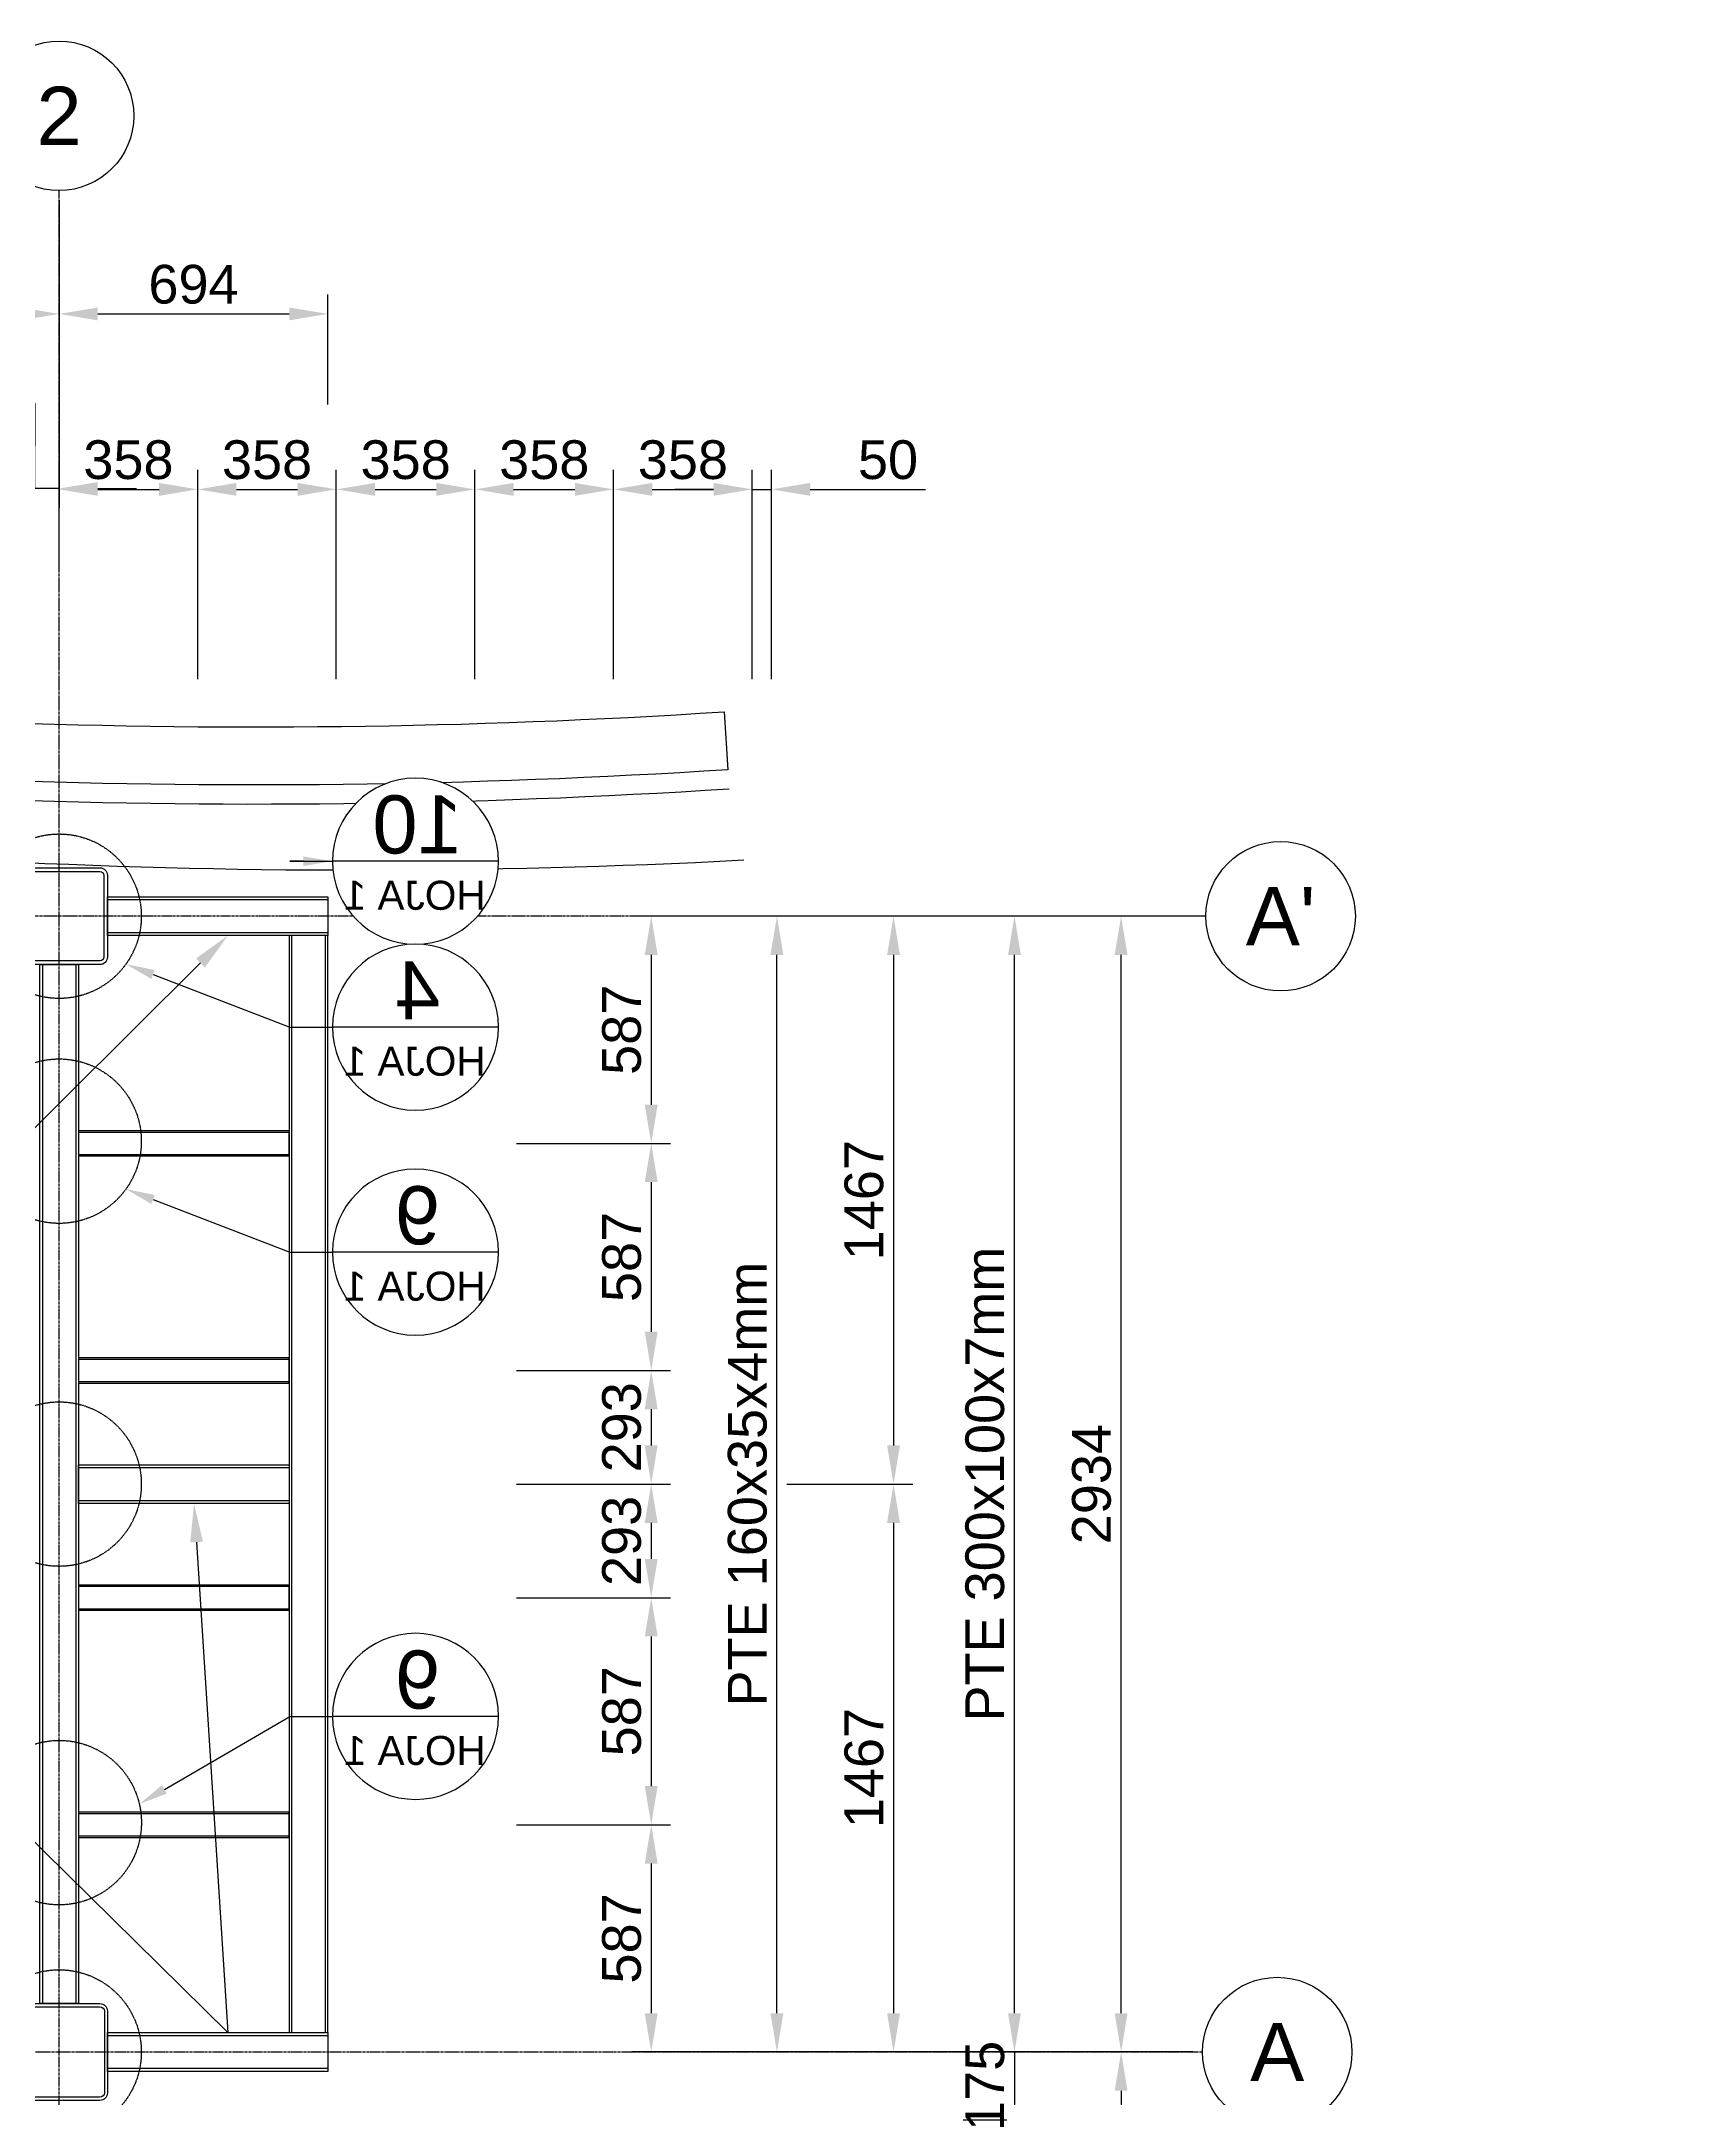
# Model space of a CAD drawing. Header units: millimetres. Extents: x -59786 to 1889966, y -10432 to 69447.
# Drawn here: x 30329 to 34598, y 21639 to 26954 of the extents above; entities that cross this region are included whole.
import ezdxf
from ezdxf import colors
from ezdxf.entities.mleader import LeaderData, LeaderLine
from ezdxf.enums import TextEntityAlignment as Align
from ezdxf.math import Vec2, Vec3

# ---------------------------------------------------------------- set-up
doc = ezdxf.new("R2010")
doc.units = ezdxf.units.MM
doc.header["$LTSCALE"] = 0.2
doc.set_wipeout_variables(frame=1)
doc.linetypes.add('CENTER', pattern=[50.8, 31.75, -6.35, 6.35, -6.35])
doc.linetypes.add('HIDDEN', pattern=[9.525, 6.35, -3.175])
for name, color, linetype in [('EE-5', 7, 'Continuous'), ('EE-TEXTO 1', 4, 'Continuous'), ('EE-TEXTO 2', 2, 'Continuous'), ('SIM-CONCRETO', 8, 'Continuous'), ('SIM-COTAS', 1, 'Continuous'), ('SIM-EJES', 8, 'CENTER'), ('SIM-OCULTOS', 8, 'HIDDEN'), ('SIM-PTE 160x65x4mm', 144, 'Continuous'), ('SIM-PTE 250x250x8mm', 51, 'Continuous'), ('SIM-PTE 300x100x7', 213, 'Continuous')]:
    doc.layers.add(name, color=color, linetype=linetype)
doc.styles.add('ARIAL EE', font='arial.ttf')
doc.styles.get("Standard").update_dxf_attribs({"font": 'arial.ttf'})
doc.dimstyles.new('EE 1_STANDAR', dxfattribs={"dimtxt": 2, "dimasz": 2, "dimexe": 1, "dimexo": 0.5, "dimgap": 0.5, "dimtad": 1, "dimdec": 0, "dimdsep": 46, "dimtxsty": 'ARIAL EE', "dimcen": 1.5, "dimclrd": 256, "dimclre": 256, "dimclrt": 2, "dimadec": 0, "dimazin": 0, "dimtfac": 1, "dimtdec": 0, "dimtix": 1, "dimtmove": 0, "dimatfit": 2, "dimfxl": 1, "dimlwd": -1, "dimlwe": -1, "dimarcsym": 0})

# ---------------------------------------------------------------- blocks, each defined once
blk = doc.blocks.new('*D249')
at = {"layer": 'SIM-COTAS', "transparency": 16777216}
for p, q in [((33304.1, 21759.7), (33068.6, 21759.7)), ((33118.6, 21659.7), (33118.6, 18529.7)), ((33304.1, 18429.7), (33068.6, 18429.7))]:
    blk.add_line(p, q, dxfattribs=at)
for points in [[(33101.9, 21659.7), (33135.2, 21659.7), (33118.6, 21759.7)], [(33101.9, 18529.7), (33135.2, 18529.7), (33118.6, 18429.7)]]:
    blk.add_solid(points, dxfattribs=at)
at = {"layer": 'SIM-COTAS', "color": 2, "transparency": 16777216, "insert": (33042.5, 20094.7), "char_height": 100, "attachment_point": 5, "rotation": 90, "style": 'ARIAL EE'}
blk.add_mtext('3330', dxfattribs=at)
blk = doc.blocks.new('*D251')
at = {"layer": 'SIM-COTAS', "transparency": 16777216}
for p, q in [((32843.1, 21859.7), (32843.1, 21959.7)), ((33304.1, 21759.7), (32793.1, 21759.7)), ((32843.1, 21759.7), (32843.1, 21584.7)), ((32555.7, 21584.7), (32893.1, 21584.7)), ((32843.1, 21484.7), (32843.1, 21384.7))]:
    blk.add_line(p, q, dxfattribs=at)
for points in [[(32826.4, 21859.7), (32859.7, 21859.7), (32843.1, 21759.7)], [(32826.4, 21484.7), (32859.7, 21484.7), (32843.1, 21584.7)]]:
    blk.add_solid(points, dxfattribs=at)
at = {"layer": 'SIM-COTAS', "color": 2, "transparency": 16777216, "insert": (32767, 21672.2), "char_height": 100, "attachment_point": 5, "rotation": 90, "style": 'ARIAL EE'}
blk.add_mtext('175', dxfattribs=at)
blk = doc.blocks.new('*D271')
at = {"layer": 'SIM-COTAS', "transparency": 16777216}
for p, q in [((30375, 26543), (30375, 25748.1)), ((30313, 26017.5), (30050.7, 26017.5)), ((30312.5, 25798.1), (30313, 26017.5)), ((30250, 25218.2), (30250, 25848.1)), ((30150, 25798.1), (30050, 25798.1)), ((30375, 25798.1), (30250, 25798.1)), ((30375, 25798.1), (30250, 25798.1)), ((30475, 25798.1), (30575, 25798.1))]:
    blk.add_line(p, q, dxfattribs=at)
for points in [[(30150, 25814.8), (30150, 25781.4), (30250, 25798.1)], [(30475, 25814.8), (30475, 25781.4), (30375, 25798.1)]]:
    blk.add_solid(points, dxfattribs=at)
at = {"layer": 'SIM-COTAS', "color": 2, "transparency": 16777216, "insert": (30181.8, 26093.5), "char_height": 100, "attachment_point": 5, "style": 'ARIAL EE'}
blk.add_mtext('125', dxfattribs=at)
blk = doc.blocks.new('*D291')
at = {"layer": 'SIM-COTAS', "transparency": 16777216}
for p, q in [((33179.5, 24693.4), (33068.6, 24693.4)), ((33118.6, 21859.7), (33118.6, 24593.4)), ((33304.1, 21759.7), (33068.6, 21759.7))]:
    blk.add_line(p, q, dxfattribs=at)
for points in [[(33101.9, 24593.4), (33135.2, 24593.4), (33118.6, 24693.4)], [(33101.9, 21859.7), (33135.2, 21859.7), (33118.6, 21759.7)]]:
    blk.add_solid(points, dxfattribs=at)
at = {"layer": 'SIM-COTAS', "color": 2, "transparency": 16777216, "insert": (33042.5, 23226.5), "char_height": 100, "attachment_point": 5, "rotation": 90, "style": 'ARIAL EE'}
blk.add_mtext('2934', dxfattribs=at)
blk = doc.blocks.new('ITEM_1')
at = {"layer": 'EE-5'}
blk.add_circle((0, 0), 3.86, dxfattribs=at)
at = {"layer": 'EE-TEXTO 1', "style": 'ARIAL EE', "flags": 4}
blk.add_attdef('EJE', text='', height=3, dxfattribs=at).set_placement((0, 0), align=Align.MIDDLE_CENTER)
blk = doc.blocks.new('*D295')
at = {"layer": 'SIM-COTAS', "transparency": 16777216}
for p, q in [((33312.9, 24693.4), (32480.7, 24693.4)), ((32530.7, 24593.4), (32530.7, 23326.5)), ((32255.4, 23226.5), (32580.7, 23226.5))]:
    blk.add_line(p, q, dxfattribs=at)
for points in [[(32514.1, 24593.4), (32547.4, 24593.4), (32530.7, 24693.4)], [(32514.1, 23326.5), (32547.4, 23326.5), (32530.7, 23226.5)]]:
    blk.add_solid(points, dxfattribs=at)
at = {"layer": 'SIM-COTAS', "color": 2, "transparency": 16777216, "insert": (32454.7, 23960), "char_height": 100, "attachment_point": 5, "rotation": 90, "style": 'ARIAL EE'}
blk.add_mtext('1467', dxfattribs=at)
blk = doc.blocks.new('*D296')
at = {"layer": 'SIM-COTAS', "transparency": 16777216}
for p, q in [((32255.4, 23226.5), (32580.7, 23226.5)), ((32530.7, 23126.5), (32530.7, 21859.7)), ((33304.1, 21759.7), (32480.7, 21759.7))]:
    blk.add_line(p, q, dxfattribs=at)
for points in [[(32514.1, 23126.5), (32547.4, 23126.5), (32530.7, 23226.5)], [(32514.1, 21859.7), (32547.4, 21859.7), (32530.7, 21759.7)]]:
    blk.add_solid(points, dxfattribs=at)
at = {"layer": 'SIM-COTAS', "color": 2, "transparency": 16777216, "insert": (32454.7, 22493.1), "char_height": 100, "attachment_point": 5, "rotation": 90, "style": 'ARIAL EE'}
blk.add_mtext('1467', dxfattribs=at)
blk = doc.blocks.new('*D297')
at = {"layer": 'SIM-COTAS', "transparency": 16777216}
for p, q in [((32891.2, 24693.4), (31854.7, 24693.4)), ((31904.7, 24593.4), (31904.7, 24206.6)), ((31556.8, 24106.6), (31954.7, 24106.6))]:
    blk.add_line(p, q, dxfattribs=at)
for points in [[(31888, 24593.4), (31921.3, 24593.4), (31904.7, 24693.4)], [(31888, 24206.6), (31921.3, 24206.6), (31904.7, 24106.6)]]:
    blk.add_solid(points, dxfattribs=at)
at = {"layer": 'SIM-COTAS', "color": 2, "transparency": 16777216, "insert": (31828.6, 24400), "char_height": 100, "attachment_point": 5, "rotation": 90, "style": 'ARIAL EE'}
blk.add_mtext('587', dxfattribs=at)
blk = doc.blocks.new('*D298')
at = {"layer": 'SIM-COTAS', "transparency": 16777216}
for p, q in [((31556.8, 24106.6), (31954.7, 24106.6)), ((31904.7, 24006.6), (31904.7, 23619.9)), ((31556.8, 23519.9), (31954.7, 23519.9))]:
    blk.add_line(p, q, dxfattribs=at)
for points in [[(31888, 24006.6), (31921.3, 24006.6), (31904.7, 24106.6)], [(31888, 23619.9), (31921.3, 23619.9), (31904.7, 23519.9)]]:
    blk.add_solid(points, dxfattribs=at)
at = {"layer": 'SIM-COTAS', "color": 2, "transparency": 16777216, "insert": (31828.6, 23813.3), "char_height": 100, "attachment_point": 5, "rotation": 90, "style": 'ARIAL EE'}
blk.add_mtext('587', dxfattribs=at)
blk = doc.blocks.new('*D299')
at = {"layer": 'SIM-COTAS', "transparency": 16777216}
for p, q in [((31556.8, 23519.9), (31954.7, 23519.9)), ((31904.7, 23419.9), (31904.7, 23326.5)), ((31556.8, 23226.5), (31954.7, 23226.5))]:
    blk.add_line(p, q, dxfattribs=at)
for points in [[(31888, 23419.9), (31921.3, 23419.9), (31904.7, 23519.9)], [(31888, 23326.5), (31921.3, 23326.5), (31904.7, 23226.5)]]:
    blk.add_solid(points, dxfattribs=at)
at = {"layer": 'SIM-COTAS', "color": 2, "transparency": 16777216, "insert": (31828.6, 23373.2), "char_height": 100, "attachment_point": 5, "rotation": 90, "style": 'ARIAL EE'}
blk.add_mtext('293', dxfattribs=at)
blk = doc.blocks.new('*D300')
at = {"layer": 'SIM-COTAS', "transparency": 16777216}
for p, q in [((31556.8, 23226.5), (31954.7, 23226.5)), ((31904.7, 23126.5), (31904.7, 23033.2)), ((31556.8, 22933.2), (31954.7, 22933.2))]:
    blk.add_line(p, q, dxfattribs=at)
for points in [[(31888, 23126.5), (31921.3, 23126.5), (31904.7, 23226.5)], [(31888, 23033.2), (31921.3, 23033.2), (31904.7, 22933.2)]]:
    blk.add_solid(points, dxfattribs=at)
at = {"layer": 'SIM-COTAS', "color": 2, "transparency": 16777216, "insert": (31828.6, 23079.8), "char_height": 100, "attachment_point": 5, "rotation": 90, "style": 'ARIAL EE'}
blk.add_mtext('293', dxfattribs=at)
blk = doc.blocks.new('*D301')
at = {"layer": 'SIM-COTAS', "transparency": 16777216}
for p, q in [((31556.8, 22933.2), (31954.7, 22933.2)), ((31904.7, 22833.2), (31904.7, 22446.4)), ((31557, 22346.4), (31954.7, 22346.4))]:
    blk.add_line(p, q, dxfattribs=at)
for points in [[(31888, 22833.2), (31921.3, 22833.2), (31904.7, 22933.2)], [(31888, 22446.4), (31921.3, 22446.4), (31904.7, 22346.4)]]:
    blk.add_solid(points, dxfattribs=at)
at = {"layer": 'SIM-COTAS', "color": 2, "transparency": 16777216, "insert": (31828.6, 22639.8), "char_height": 100, "attachment_point": 5, "rotation": 90, "style": 'ARIAL EE'}
blk.add_mtext('587', dxfattribs=at)
blk = doc.blocks.new('*D302')
at = {"layer": 'SIM-COTAS', "transparency": 16777216}
for p, q in [((31557, 22346.4), (31954.7, 22346.4)), ((31904.7, 22246.4), (31904.7, 21859.7)), ((32882.5, 21759.7), (31854.7, 21759.7))]:
    blk.add_line(p, q, dxfattribs=at)
for points in [[(31888, 22246.4), (31921.3, 22246.4), (31904.7, 22346.4)], [(31888, 21859.7), (31921.3, 21859.7), (31904.7, 21759.7)]]:
    blk.add_solid(points, dxfattribs=at)
at = {"layer": 'SIM-COTAS', "color": 2, "transparency": 16777216, "insert": (31828.6, 22053), "char_height": 100, "attachment_point": 5, "rotation": 90, "style": 'ARIAL EE'}
blk.add_mtext('587', dxfattribs=at)
blk = doc.blocks.new('*D303')
at = {"layer": 'SIM-COTAS', "transparency": 16777216}
for p, q in [((33304.1, 24693.4), (32179.4, 24693.4)), ((32229.4, 21859.7), (32229.4, 24593.4)), ((33304.1, 21759.7), (32179.4, 21759.7))]:
    blk.add_line(p, q, dxfattribs=at)
for points in [[(32212.8, 24593.4), (32246.1, 24593.4), (32229.4, 24693.4)], [(32212.8, 21859.7), (32246.1, 21859.7), (32229.4, 21759.7)]]:
    blk.add_solid(points, dxfattribs=at)
at = {"layer": 'SIM-COTAS', "color": 2, "transparency": 16777216, "insert": (32153.4, 23226.5), "char_height": 100, "attachment_point": 5, "rotation": 90, "style": 'ARIAL EE'}
blk.add_mtext('PTE 160x35x4mm', dxfattribs=at)
blk = doc.blocks.new('*D304')
at = {"layer": 'SIM-COTAS', "transparency": 16777216}
for p, q in [((33312.9, 24693.4), (32793.1, 24693.4)), ((32843.1, 21859.7), (32843.1, 24593.4)), ((33304.1, 21759.7), (32793.1, 21759.7))]:
    blk.add_line(p, q, dxfattribs=at)
for points in [[(32826.4, 24593.4), (32859.7, 24593.4), (32843.1, 24693.4)], [(32826.4, 21859.7), (32859.7, 21859.7), (32843.1, 21759.7)]]:
    blk.add_solid(points, dxfattribs=at)
at = {"layer": 'SIM-COTAS', "color": 2, "transparency": 16777216, "insert": (32767, 23226.5), "char_height": 100, "attachment_point": 5, "rotation": 90, "style": 'ARIAL EE'}
blk.add_mtext('PTE 300x100x7mm', dxfattribs=at)
blk = doc.blocks.new('*D321')
at = {"layer": 'SIM-COTAS', "transparency": 16777216}
for p, q in [((25925, 26543), (25925, 26199.1)), ((30375, 26543), (30375, 26199.1)), ((30275, 26249.1), (26025, 26249.1))]:
    blk.add_line(p, q, dxfattribs=at)
for points in [[(26025, 26265.8), (26025, 26232.5), (25925, 26249.1)], [(30275, 26265.8), (30275, 26232.5), (30375, 26249.1)]]:
    blk.add_solid(points, dxfattribs=at)
at = {"layer": 'SIM-COTAS', "color": 2, "transparency": 16777216, "insert": (28150, 26325.2), "char_height": 100, "attachment_point": 5, "style": 'ARIAL EE'}
blk.add_mtext('4450', dxfattribs=at)
blk = doc.blocks.new('*D324')
at = {"layer": 'SIM-COTAS', "transparency": 16777216}
for p, q in [((30375, 26543), (30375, 26199.1)), ((31069.4, 26015.2), (31069.4, 26299.1)), ((30475, 26249.1), (30969.4, 26249.1))]:
    blk.add_line(p, q, dxfattribs=at)
for points in [[(30475, 26265.8), (30475, 26232.5), (30375, 26249.1)], [(30969.4, 26265.8), (30969.4, 26232.5), (31069.4, 26249.1)]]:
    blk.add_solid(points, dxfattribs=at)
at = {"layer": 'SIM-COTAS', "color": 2, "transparency": 16777216, "insert": (30722.2, 26325.2), "char_height": 100, "attachment_point": 5, "style": 'ARIAL EE'}
blk.add_mtext('694', dxfattribs=at)
blk = doc.blocks.new('*D325')
at = {"layer": 'SIM-COTAS', "transparency": 16777216}
for p, q in [((30375, 25589.3), (30375, 25846)), ((30733.1, 25306), (30733.1, 25846)), ((30475, 25796), (30633.1, 25796))]:
    blk.add_line(p, q, dxfattribs=at)
for points in [[(30475, 25812.6), (30475, 25779.3), (30375, 25796)], [(30633.1, 25812.6), (30633.1, 25779.3), (30733.1, 25796)]]:
    blk.add_solid(points, dxfattribs=at)
at = {"layer": 'SIM-COTAS', "color": 2, "transparency": 16777216, "insert": (30554.1, 25872), "char_height": 100, "attachment_point": 5, "style": 'ARIAL EE'}
blk.add_mtext('358', dxfattribs=at)
blk = doc.blocks.new('*D326')
at = {"layer": 'SIM-COTAS', "transparency": 16777216}
for p, q in [((30733.1, 25306), (30733.1, 25846)), ((31091.2, 25306), (31091.2, 25846)), ((30833.1, 25796), (30991.2, 25796))]:
    blk.add_line(p, q, dxfattribs=at)
for points in [[(30833.1, 25812.6), (30833.1, 25779.3), (30733.1, 25796)], [(30991.2, 25812.6), (30991.2, 25779.3), (31091.2, 25796)]]:
    blk.add_solid(points, dxfattribs=at)
at = {"layer": 'SIM-COTAS', "color": 2, "transparency": 16777216, "insert": (30912.2, 25872), "char_height": 100, "attachment_point": 5, "style": 'ARIAL EE'}
blk.add_mtext('358', dxfattribs=at)
blk = doc.blocks.new('*D327')
at = {"layer": 'SIM-COTAS', "transparency": 16777216}
for p, q in [((31091.2, 25306), (31091.2, 25846)), ((31449.3, 25306), (31449.3, 25846)), ((31191.2, 25796), (31349.3, 25796))]:
    blk.add_line(p, q, dxfattribs=at)
for points in [[(31191.2, 25812.6), (31191.2, 25779.3), (31091.2, 25796)], [(31349.3, 25812.6), (31349.3, 25779.3), (31449.3, 25796)]]:
    blk.add_solid(points, dxfattribs=at)
at = {"layer": 'SIM-COTAS', "color": 2, "transparency": 16777216, "insert": (31270.3, 25872), "char_height": 100, "attachment_point": 5, "style": 'ARIAL EE'}
blk.add_mtext('358', dxfattribs=at)
blk = doc.blocks.new('*D328')
at = {"layer": 'SIM-COTAS', "transparency": 16777216}
for p, q in [((31449.3, 25306), (31449.3, 25846)), ((31807.5, 25306), (31807.5, 25846)), ((31549.3, 25796), (31707.5, 25796))]:
    blk.add_line(p, q, dxfattribs=at)
for points in [[(31549.3, 25812.6), (31549.3, 25779.3), (31449.3, 25796)], [(31707.5, 25812.6), (31707.5, 25779.3), (31807.5, 25796)]]:
    blk.add_solid(points, dxfattribs=at)
at = {"layer": 'SIM-COTAS', "color": 2, "transparency": 16777216, "insert": (31628.4, 25872), "char_height": 100, "attachment_point": 5, "style": 'ARIAL EE'}
blk.add_mtext('358', dxfattribs=at)
blk = doc.blocks.new('*D329')
at = {"layer": 'SIM-COTAS', "transparency": 16777216}
for p, q in [((31807.5, 25306), (31807.5, 25846)), ((32165.6, 25306), (32165.6, 25846)), ((31907.5, 25796), (32065.6, 25796))]:
    blk.add_line(p, q, dxfattribs=at)
for points in [[(31907.5, 25812.6), (31907.5, 25779.3), (31807.5, 25796)], [(32065.6, 25812.6), (32065.6, 25779.3), (32165.6, 25796)]]:
    blk.add_solid(points, dxfattribs=at)
at = {"layer": 'SIM-COTAS', "color": 2, "transparency": 16777216, "insert": (31986.5, 25872), "char_height": 100, "attachment_point": 5, "style": 'ARIAL EE'}
blk.add_mtext('358', dxfattribs=at)
blk = doc.blocks.new('*D330')
at = {"layer": 'SIM-COTAS', "transparency": 16777216}
for p, q in [((32165.6, 25306), (32165.6, 25846)), ((32215.6, 25306), (32215.6, 25846)), ((32065.6, 25796), (31965.6, 25796)), ((32165.6, 25796), (32215.6, 25796)), ((32315.6, 25796), (32612.9, 25796))]:
    blk.add_line(p, q, dxfattribs=at)
for points in [[(32065.6, 25812.6), (32065.6, 25779.3), (32165.6, 25796)], [(32315.6, 25812.6), (32315.6, 25779.3), (32215.6, 25796)]]:
    blk.add_solid(points, dxfattribs=at)
at = {"layer": 'SIM-COTAS', "color": 2, "transparency": 16777216, "insert": (32516.4, 25872), "char_height": 100, "attachment_point": 5, "style": 'ARIAL EE'}
blk.add_mtext('50', dxfattribs=at)
blk = doc.blocks.new('ITEM DETALLE')
at = {"color": 7, "transparency": 16777216}
blk.add_wipeout([(0, 4.29), (-0.84, 4.2), (-1.64, 3.96), (-2.38, 3.56), (-3.03, 3.03), (-3.56, 2.38), (-3.96, 1.64), (-4.2, 0.84), (-4.29, 0), (-4.2, -0.84), (-3.96, -1.64), (-3.56, -2.38), (-3.03, -3.03), (-2.38, -3.56), (-1.64, -3.96), (-0.84, -4.2), (0, -4.29), (0.84, -4.2), (1.64, -3.96), (2.38, -3.56), (3.03, -3.03), (3.56, -2.38), (3.96, -1.64), (4.2, -0.84), (4.29, 0), (4.2, 0.84), (3.96, 1.64), (3.56, 2.38), (3.03, 3.03), (2.38, 3.56), (1.64, 3.96), (0.84, 4.2)], dxfattribs=at)
at = {"layer": 'EE-5', "color": 7, "transparency": 16777216}
blk.add_line((-4.29, 0), (4.29, 0), dxfattribs=at)
blk.add_circle((0, 0), 4.29, dxfattribs=at)
at = {"layer": 'EE-TEXTO 1', "color": 4, "transparency": 16777216, "style": 'ARIAL EE'}
blk.add_attdef('X', text='', height=3, dxfattribs=at).set_placement((-0.11, 1.9), align=Align.MIDDLE_CENTER)
at = {"layer": 'EE-TEXTO 2', "color": 2, "transparency": 16777216, "style": 'ARIAL EE'}
blk.add_attdef('###', text='', height=1.5, dxfattribs=at).set_placement((0.04, -1.76), align=Align.MIDDLE_CENTER)

msp = doc.modelspace()

# ---------------------------------------------------------------- linework, layer by layer
at = {"layer": 'SIM-CONCRETO', "extrusion": (0.000604454, -1.95211e-09, 1), "elevation": 7.22}
msp.add_lwpolyline([(32102.857, 25071.747, -0.05280947), (28135.593, 25233.987, 0.05008137), (25156.978, 24952.544), (25127.662, 25099.652, -0.05026312), (28147.078, 25383.918, 0.05295036), (32093.166, 25221.433)], format="xyb", close=True, dxfattribs=at)
msp.add_lwpolyline([(32106.087, 25021.851, -0.05276272), (28131.786, 25184.008, 0.04782208), (25295.297, 24928.216, 0.04696942)], format="xyb", dxfattribs=at)
at = {"layer": 'SIM-CONCRETO', "extrusion": (0.006366, -3.29236e-05, 0.99998), "elevation": 177.519}
msp.add_lwpolyline([(32143.465, 24837.806, -0.05237395), (28169.134, 25046.353, 0.06032356), (25348.421, 24785.635, 0.046335)], format="xyb", dxfattribs=at)
at = {"layer": 'SIM-EJES'}
for p, q in [((30374.995, 17260.694), (30374.995, 26567.979)), ((33337.884, 24693.398), (22894.413, 24693.398)), ((33329.111, 21759.656), (22894.413, 21759.656))]:
    msp.add_line(p, q, dxfattribs=at)
at = {"layer": 'SIM-OCULTOS'}
for p, q in [((30499.995, 24736.398, 3.454), (31069.435, 24736.398, 2.335)), ((31069.435, 24650.398, 2.335), (30499.995, 24650.398, 3.495)), ((30976.435, 21809.656, -2.233), (30976.435, 24643.398, -2.233)), ((31062.435, 24643.398, -2.233), (31062.435, 21809.656, -2.233)), ((30331.995, 24568.398), (30331.995, 21884.656)), ((30417.995, 24568.401, 4.402), (30417.995, 21884.66, 4.402)), ((30969.435, 24135.149, -2.863), (30424.995, 24135.149)), ((30424.995, 24078.149), (30969.435, 24078.149, -2.863)), ((30969.435, 23548.401, -2.863), (30424.995, 23548.401)), ((30424.995, 23491.401), (30969.435, 23491.401, -2.863)), ((30424.995, 23269.527, 3.454), (30969.435, 23269.527, 2.335)), ((30969.435, 23183.527, 2.335), (30424.995, 23183.527, 3.495)), ((30969.435, 22961.653, -2.863), (30424.995, 22961.653)), ((30424.995, 22904.653), (30969.435, 22904.653, -2.863)), ((30969.662, 22374.904, -2.863), (30425.222, 22374.904)), ((30425.222, 22317.904), (30969.662, 22317.904, -2.863)), ((30499.995, 21802.656, 3.454), (31069.435, 21802.656, 2.335)), ((31069.435, 21716.656, 2.335), (30499.995, 21716.656, 3.495))]:
    msp.add_line(p, q, dxfattribs=at)
for centre in [(30374.995, 24693.398), (30374.995, 24112.343), (30374.995, 23226.527), (30375.222, 22352.098), (30374.995, 21759.656)]:
    msp.add_circle(centre, 212.416, dxfattribs=at)
at = {"layer": 'SIM-PTE 160x65x4mm'}
for points in [[(30424.995, 24074.149), (30969.435, 24074.149), (30969.435, 24139.149), (30424.995, 24139.149)], [(30424.995, 23487.401), (30969.435, 23487.401), (30969.435, 23552.401), (30424.995, 23552.401)], [(30424.995, 22900.653), (30969.435, 22900.653), (30969.435, 22965.653), (30424.995, 22965.653)], [(30425.222, 22313.904), (30969.662, 22313.904), (30969.662, 22378.904), (30425.222, 22378.904)]]:
    msp.add_lwpolyline(points, close=True, dxfattribs=at)
at = {"layer": 'SIM-PTE 250x250x8mm'}
for points in [[(30480.245, 24568.398), (30269.745, 24568.398, -0.41421356), (30249.995, 24588.148), (30249.995, 24798.648, -0.41421356), (30269.745, 24818.398), (30480.245, 24818.398, -0.41421356), (30499.995, 24798.648), (30499.995, 24588.148, -0.41421356)], [(30480.245, 24577.898), (30269.745, 24577.898, -0.41421356), (30259.495, 24588.148), (30259.495, 24798.648, -0.41421356), (30269.745, 24808.898), (30480.245, 24808.898, -0.41421356), (30490.495, 24798.648), (30490.495, 24588.148, -0.41421356)], [(30480.245, 21634.656), (30269.745, 21634.656, -0.41421356), (30249.995, 21654.406), (30249.995, 21864.906, -0.41421356), (30269.745, 21884.656), (30480.245, 21884.656, -0.41421356), (30499.995, 21864.906), (30499.995, 21654.406, -0.41421356)], [(30480.245, 21642.656), (30269.745, 21642.656, -0.41421356), (30257.995, 21654.406), (30257.995, 21864.906, -0.41421356), (30269.745, 21876.656), (30480.245, 21876.656, -0.41421356), (30491.995, 21864.906), (30491.995, 21654.406, -0.41421356)]]:
    msp.add_lwpolyline(points, format="xyb", close=True, dxfattribs=at)
at = {"layer": 'SIM-PTE 300x100x7'}
for points in [[(30499.995, 24743.398), (31069.435, 24743.398), (31069.435, 24643.398), (30499.995, 24643.398)], [(30424.995, 24568.398), (30424.995, 21884.656), (30324.995, 21884.656), (30324.995, 24568.398)], [(30424.995, 23276.527), (30969.435, 23276.527), (30969.435, 23176.527), (30424.995, 23176.527)], [(30499.995, 21809.656), (31069.435, 21809.656), (31069.435, 21709.656), (30499.995, 21709.656)]]:
    msp.add_lwpolyline(points, close=True, dxfattribs=at)
at = {"layer": 'SIM-PTE 300x100x7', "elevation": -0.63}
msp.add_lwpolyline([(30969.435, 24643.398), (30969.435, 21809.656), (31069.435, 21809.656), (31069.435, 24643.398)], close=True, dxfattribs=at)

# ---------------------------------------------------------------- block references
at = {"layer": 'SIM-COTAS'}
ref = msp.add_blockref('ITEM_1', (30374.995, 26760.836), dxfattribs=dict(at, xscale=50.00000000000001, yscale=50.00000000000001, zscale=50.00000000000001, rotation=179.9999999999999))
ref.add_attrib('EJE', '2', dxfattribs={"layer": 'EE-TEXTO 1', "height": 150, "style": 'ARIAL EE', "flags": 4}).set_placement((30374.928, 26760.88), align=Align.MIDDLE_CENTER)
ref = msp.add_blockref('ITEM_1', (33530.741, 24693.398), dxfattribs=dict(at, xscale=50.00000000000001, yscale=50.00000000000001, zscale=50.00000000000001, rotation=179.9999999999999))
ref.add_attrib('EJE', "A'", dxfattribs={"layer": 'EE-TEXTO 1', "height": 150, "style": 'ARIAL EE', "flags": 4}).set_placement((33530.674, 24693.441), align=Align.MIDDLE_CENTER)
ref = msp.add_blockref('ITEM_1', (33521.968, 21759.656), dxfattribs=dict(at, xscale=50.00000000000001, yscale=50.00000000000001, zscale=50.00000000000001, rotation=179.9999999999999))
ref.add_attrib('EJE', 'A', dxfattribs={"layer": 'EE-TEXTO 1', "height": 150, "style": 'ARIAL EE', "flags": 4}).set_placement((33521.901, 21759.7), align=Align.MIDDLE_CENTER)

# ---------------------------------------------------------------- dimensions: what is measured, and where the dimension line sits
for base, p1, p2, picture, middle in [((25924.995, 26249.137), (30374.995, 26567.979), (25924.995, 26567.979), '*D321', (28149.995, 26325.195)), ((31069.435, 26249.137), (30374.995, 26567.979), (31069.435, 25990.192, -2.863), '*D324', (30722.215, 26325.195)), ((30733.112, 25795.956), (30374.995, 25564.325), (30733.112, 25280.964), '*D325', (30554.053, 25872.047)), ((31091.229, 25795.956), (30733.112, 25280.964), (31091.229, 25280.964), '*D326', (30912.17, 25872.047)), ((31449.346, 25795.956), (31091.229, 25280.964), (31449.346, 25280.964), '*D327', (31270.287, 25872.047)), ((31807.463, 25795.956), (31449.346, 25280.964), (31807.463, 25280.964), '*D328', (31628.404, 25872.047)), ((32165.58, 25795.956), (31807.463, 25280.964), (32165.58, 25280.964, -3.862), '*D329', (31986.522, 25872.047))]:
    dim = msp.add_linear_dim(base=base, p1=p1, p2=p2, dimstyle='EE 1_STANDAR', dxfattribs=at)
    dim.commit()
    dim.dimension.update_dxf_attribs({"geometry": picture, "text_midpoint": middle})
dim = msp.add_linear_dim(base=(30249.995, 25798.105), p1=(30374.995, 26567.979), p2=(30249.995, 25193.16, -11.064), dimstyle='EE 1_STANDAR', override={"dimtmove": 1}, dxfattribs=at)
dim.commit()
dim.dimension.update_dxf_attribs({"geometry": '*D271', "text_midpoint": (30287.963, 26017.481), "dimtype": 160})
dim = msp.add_linear_dim(base=(32215.58, 25795.956), p1=(32165.58, 25280.964, -3.862), p2=(32215.58, 25280.964, -3.862), dimstyle='EE 1_STANDAR', dxfattribs=at)
dim.commit()
dim.dimension.update_dxf_attribs({"geometry": '*D330', "text_midpoint": (32516.448, 25795.956), "dimtype": 160})
for base, p1, p2, picture, middle in [((31904.657, 24106.649), (32916.239, 24693.398), (31531.769, 24106.649), '*D297', (31828.599, 24400.024)), ((32530.724, 23226.527), (33337.884, 24693.398), (32230.447, 23226.527, -0.63), '*D295', (32454.666, 23959.962)), ((33118.58, 24693.398), (33329.111, 21759.656), (33204.518, 24693.398), '*D291', (33042.489, 23226.527)), ((31904.657, 23519.901), (31531.769, 24106.649), (31531.769, 23519.901), '*D298', (31828.599, 23813.275)), ((31904.657, 23226.527), (31531.769, 23519.901), (31531.769, 23226.527), '*D299', (31828.565, 23373.214)), ((31904.657, 22933.153), (31531.769, 23226.527), (31531.769, 22933.153), '*D300', (31828.565, 23079.84)), ((32530.724, 21759.656), (32230.447, 23226.527, -0.63), (33329.111, 21759.656), '*D296', (32454.666, 22493.092)), ((31904.657, 22346.404), (31531.769, 22933.153), (31531.997, 22346.404), '*D301', (31828.599, 22639.779)), ((31904.657, 21759.656), (31531.997, 22346.404), (32907.466, 21759.656), '*D302', (31828.599, 22053.03)), ((33118.58, 18429.656), (33329.111, 21759.656), (33329.111, 18429.656), '*D249', (33042.489, 20094.656))]:
    dim = msp.add_linear_dim(base=base, p1=p1, p2=p2, angle=90, dimstyle='EE 1_STANDAR', dxfattribs=at)
    dim.commit()
    dim.dimension.update_dxf_attribs({"geometry": picture, "text_midpoint": middle})
for base, p2, text, picture, middle in [((32229.447, 24693.398), (33329.111, 24693.398), 'PTE 160x35x4mm', '*D303', (32153.355, 23226.527)), ((32843.057, 24693.398), (33337.884, 24693.398), 'PTE 300x100x7mm', '*D304', (32766.966, 23226.527))]:
    dim = msp.add_linear_dim(base=base, p1=(33329.111, 21759.656), p2=p2, angle=90, text=text, dimstyle='EE 1_STANDAR', dxfattribs=at)
    dim.commit()
    dim.dimension.update_dxf_attribs({"geometry": picture, "text_midpoint": middle})
dim = msp.add_linear_dim(base=(32843.057, 21584.656), p1=(33329.111, 21759.656), p2=(32530.724, 21584.656), angle=90, dimstyle='EE 1_STANDAR', dxfattribs=at)
dim.commit()
dim.dimension.update_dxf_attribs({"geometry": '*D251', "text_midpoint": (32843.057, 21672.156), "dimtype": 160})

# ---------------------------------------------------------------- leaders
ml = msp.add_multileader_block('Standard', dxfattribs=at)
ml.set_content('ITEM DETALLE', color=256, scale=-50)
ml.set_attribute('X', '10', width=0)
ml.set_attribute('###', 'HOJA 1', width=0)
ml.set_leader_properties(color=256)
ml.build(insert=Vec2(0, 0))
ml.multileader.update_dxf_attribs({"arrow_head_size": 75, "scale": 50})
ctx = ml.context
ctx.base_point, ctx.scale, ctx.char_height, ctx.arrow_head_size, ctx.landing_gap_size, ctx.plane_origin = Vec3(31081.208, 24835.492, 7.968), 50, 200, 75, 100, Vec3(30758.683, 23385.833, 7.968)
ctx.text_align_type = 2
notes = []
notes.append((ctx, [(1, (1, 1, 0), (30970.856, 24835.492, 7.968), (1, 0), 110.352, [(0, [(31081.208, 24835.492, 7.968)], 0, [])])]))
ctx.block.insert, ctx.block.scale = Vec3(31295.493, 24835.492, 7.968), Vec3(-50, 50, 50)
at = {"layer": 'SIM-COTAS', "linetype": 'Continuous'}
ml = msp.add_multileader_mtext('Standard', dxfattribs=at)
ml.set_content('{\\C2;PTE 300x100x7mm}', color=256)
ml.set_leader_properties()
ml.build(insert=Vec2(0, 0))
ml.multileader.update_dxf_attribs({"dogleg_length": 0.0025, "arrow_head_size": 100, "scale": 50})
ctx = ml.context
ctx.base_point, ctx.scale, ctx.char_height, ctx.arrow_head_size, ctx.landing_gap_size, ctx.plane_origin = Vec3(28501.552, 23832.043), 50, 100, 100, 50, Vec3(26449.355, 42134.66)
ctx.text_align_type = 2
notes.append((ctx, [(1, (1, 1, 0), (29994.756, 23832.043), (-1, 0), 186.178, [(0, [(30811.238, 24643.398)], 0, [])])]))
ctx.mtext.insert, ctx.mtext.width, ctx.mtext.defined_height, ctx.mtext.alignment, ctx.mtext.flow_direction = Vec3(29758.578, 23882.93), 1248.05645, 411.095, 3, 5
at = {"layer": 'SIM-COTAS'}
ml = msp.add_multileader_block('Standard', dxfattribs=at)
ml.set_content('ITEM DETALLE', color=256, scale=-50)
ml.set_attribute('X', '4', width=0)
ml.set_attribute('###', 'HOJA 1', width=0)
ml.set_leader_properties(color=256)
ml.build(insert=Vec2(0, 0))
ml.multileader.update_dxf_attribs({"arrow_head_size": 75, "scale": 50})
ctx = ml.context
ctx.base_point, ctx.scale, ctx.char_height, ctx.arrow_head_size, ctx.landing_gap_size, ctx.plane_origin = Vec3(31081.208, 24406.921, 7.968), 50, 200, 75, 100, Vec3(30507.581, 22957.261, 7.968)
ctx.text_align_type = 2
notes.append((ctx, [(1, (1, 1, 0), (30970.856, 24406.921, 7.968), (1, 0), 110.352, [(0, [(30547.673, 24569.693, 7.968)], 0, [])])]))
ctx.block.insert, ctx.block.scale = Vec3(31295.493, 24406.921, 7.968), Vec3(-50, 50, 50)
ml = msp.add_multileader_block('Standard', dxfattribs=at)
ml.set_content('ITEM DETALLE', color=256, scale=-50)
ml.set_attribute('X', '9', width=0)
ml.set_attribute('###', 'HOJA 1', width=0)
ml.set_leader_properties(color=256)
ml.build(insert=Vec2(0, 0))
ml.multileader.update_dxf_attribs({"arrow_head_size": 75, "scale": 50})
ctx = ml.context
ctx.base_point, ctx.scale, ctx.char_height, ctx.arrow_head_size, ctx.landing_gap_size, ctx.plane_origin = Vec3(31081.208, 23825.867, 7.968), 50, 200, 75, 100, Vec3(30507.581, 22376.207, 7.968)
ctx.text_align_type = 2
notes.append((ctx, [(1, (1, 1, 0), (30970.856, 23825.867, 7.968), (1, 0), 110.352, [(0, [(30547.673, 23988.639, 7.968)], 0, [])])]))
ctx.block.insert, ctx.block.scale = Vec3(31295.493, 23825.867, 7.968), Vec3(-50, 50, 50)
at = {"layer": 'SIM-COTAS', "linetype": 'Continuous'}
ml = msp.add_multileader_mtext('Standard', dxfattribs=at)
ml.set_content('{\\C2;PTE 300x100x7mm}', color=256)
ml.set_leader_properties()
ml.build(insert=Vec2(0, 0))
ml.multileader.update_dxf_attribs({"dogleg_length": 0.0025, "arrow_head_size": 100, "scale": 50})
ctx = ml.context
ctx.base_point, ctx.scale, ctx.char_height, ctx.arrow_head_size, ctx.landing_gap_size, ctx.plane_origin = Vec3(28501.552, 22613.825), 50, 100, 100, 50, Vec3(26449.355, 40916.442)
ctx.text_align_type = 2
notes.append((ctx, [(1, (1, 1, 0), (29994.756, 22613.825), (-1, 0), 186.178, [(1, [(30723.738, 23176.527), (30811.238, 21809.656)], 0, [])])]))
ctx.mtext.insert, ctx.mtext.width, ctx.mtext.defined_height, ctx.mtext.alignment, ctx.mtext.flow_direction = Vec3(29758.578, 22664.712), 1248.05645, 411.095, 3, 5
ml = msp.add_multileader_mtext('Standard', dxfattribs=at)
ml.set_content('{\\C2;PTE 300x100x7mm}', color=256)
ml.set_leader_properties()
ml.build(insert=Vec2(0, 0))
ml.multileader.update_dxf_attribs({"dogleg_length": 0.0025, "arrow_head_size": 100, "scale": 50})
ctx = ml.context
ctx.base_point, ctx.scale, ctx.char_height, ctx.arrow_head_size, ctx.landing_gap_size, ctx.plane_origin = Vec3(2411.238, 22613.825), 50, 100, 100, 50, Vec3(5770.46, 40916.442)
notes.append((ctx, [(1, (1, 1, 0), (2225.06, 22613.825), (1, 0), 186.178, [(1, [(1694.884, 23176.528), (1660.821, 21809.656)], 0, [])])]))
ctx.mtext.insert, ctx.mtext.rotation, ctx.mtext.width, ctx.mtext.defined_height, ctx.mtext.flow_direction = Vec3(2461.238, 22664.712), 6.28318531, 1248.05645, 411.095, 5
ml = msp.add_multileader_mtext('Standard', dxfattribs=at)
ml.set_content('{\\C2;PTE 300x100x7mm}', color=256)
ml.set_leader_properties()
ml.build(insert=Vec2(0, 0))
ml.multileader.update_dxf_attribs({"dogleg_length": 0.0025, "arrow_head_size": 100, "scale": 50})
ctx = ml.context
ctx.base_point, ctx.scale, ctx.char_height, ctx.arrow_head_size, ctx.landing_gap_size, ctx.plane_origin = Vec3(14458.159, 22613.825), 50, 100, 100, 50, Vec3(17817.381, 40916.442)
notes.append((ctx, [(1, (1, 1, 0), (14271.981, 22613.825), (1, 0), 186.178, [(1, [(13741.805, 23176.528), (13704.361, 21809.656)], 0, [])])]))
ctx.mtext.insert, ctx.mtext.rotation, ctx.mtext.width, ctx.mtext.defined_height, ctx.mtext.flow_direction = Vec3(14508.159, 22664.712), 6.28318531, 1248.05645, 411.095, 5
ml = msp.add_multileader_mtext('Standard', dxfattribs=at)
ml.set_content('{\\C2;PTE 300x100x7mm}', color=256)
ml.set_leader_properties()
ml.build(insert=Vec2(0, 0))
ml.multileader.update_dxf_attribs({"dogleg_length": 0.0025, "arrow_head_size": 100, "scale": 50})
ctx = ml.context
ctx.base_point, ctx.scale, ctx.char_height, ctx.arrow_head_size, ctx.landing_gap_size, ctx.plane_origin = Vec3(26491.412, 22613.825), 50, 100, 100, 50, Vec3(29850.634, 40916.442)
notes.append((ctx, [(1, (1, 1, 0), (26305.234, 22613.825), (1, 0), 186.178, [(1, [(25775.058, 23176.528), (25737.614, 21809.656)], 0, [])])]))
ctx.mtext.insert, ctx.mtext.rotation, ctx.mtext.width, ctx.mtext.defined_height, ctx.mtext.flow_direction = Vec3(26541.412, 22664.712), 6.28318531, 1248.05645, 411.095, 5
at = {"layer": 'SIM-COTAS'}
ml = msp.add_multileader_block('Standard', dxfattribs=at)
ml.set_content('ITEM DETALLE', color=256, scale=-50)
ml.set_attribute('X', '9', width=0)
ml.set_attribute('###', 'HOJA 1', width=0)
ml.set_leader_properties(color=256)
ml.build(insert=Vec2(0, 0))
ml.multileader.update_dxf_attribs({"arrow_head_size": 75, "scale": 50})
ctx = ml.context
ctx.base_point, ctx.scale, ctx.char_height, ctx.arrow_head_size, ctx.landing_gap_size, ctx.plane_origin = Vec3(31081.435, 22626.6, 7.968), 50, 200, 75, 100, Vec3(30507.808, 20615.962, 7.968)
ctx.text_align_type = 2
notes.append((ctx, [(1, (1, 1, 0), (30971.083, 22626.6, 7.968), (1, 0), 110.352, [(0, [(30582.131, 22400.154, 7.968)], 0, [])])]))
ctx.block.insert, ctx.block.scale = Vec3(31295.72, 22626.6, 7.968), Vec3(-50, 50, 50)
at = {"layer": 'SIM-COTAS', "linetype": 'Continuous'}
ml = msp.add_multileader_mtext('Standard', dxfattribs=at)
ml.set_content('{\\C2;COLUMNA\\P\\A1;PTE 250x250x8mm}', color=256)
ml.set_leader_properties()
ml.build(insert=Vec2(0, 0))
ml.multileader.update_dxf_attribs({"dogleg_length": 0.0025, "arrow_head_size": 100, "scale": 50})
ctx = ml.context
ctx.base_point, ctx.scale, ctx.char_height, ctx.arrow_head_size, ctx.landing_gap_size, ctx.plane_origin = Vec3(2390.963, 22219.76), 50, 100, 100, 50, Vec3(-2072.15, 39327.764)
notes.append((ctx, [(0, (1, 1, 0), (2204.785, 22219.76), (1, 0), 186.178, [(0, [(1955.856, 21870.691)], 0, [])])]))
ctx.mtext.insert, ctx.mtext.width, ctx.mtext.defined_height, ctx.mtext.flow_direction = Vec3(2440.963, 22270.613), 1494.82669, 411.095, 5
ml = msp.add_multileader_mtext('Standard', dxfattribs=at)
ml.set_content('{\\C2;COLUMNA\\P\\A1;PTE 250x250x8mm}', color=256)
ml.set_leader_properties()
ml.build(insert=Vec2(0, 0))
ml.multileader.update_dxf_attribs({"dogleg_length": 0.0025, "arrow_head_size": 100, "scale": 50})
ctx = ml.context
ctx.base_point, ctx.scale, ctx.char_height, ctx.arrow_head_size, ctx.landing_gap_size, ctx.plane_origin = Vec3(14437.884, 22226.044), 50, 100, 100, 50, Vec3(9974.771, 39327.764)
notes.append((ctx, [(0, (1, 1, 0), (14251.706, 22226.044), (1, 0), 186.178, [(0, [(14002.777, 21870.691)], 0, [])])]))
ctx.mtext.insert, ctx.mtext.width, ctx.mtext.defined_height, ctx.mtext.flow_direction = Vec3(14487.884, 22276.896), 1263.93598, 411.095, 5
ml = msp.add_multileader_mtext('Standard', dxfattribs=at)
ml.set_content('{\\C2;COLUMNA\\P\\A1;PTE 250x250x8mm}', color=256)
ml.set_leader_properties()
ml.build(insert=Vec2(0, 0))
ml.multileader.update_dxf_attribs({"dogleg_length": 0.0025, "arrow_head_size": 100, "scale": 50})
ctx = ml.context
ctx.base_point, ctx.scale, ctx.char_height, ctx.arrow_head_size, ctx.landing_gap_size, ctx.plane_origin = Vec3(26471.137, 22222.762), 50, 100, 100, 50, Vec3(22008.024, 39327.764)
notes.append((ctx, [(0, (1, 1, 0), (26284.959, 22222.762), (1, 0), 186.178, [(0, [(26036.029, 21870.691)], 0, [])])]))
ctx.mtext.insert, ctx.mtext.width, ctx.mtext.defined_height, ctx.mtext.flow_direction = Vec3(26521.137, 22273.615), 1262.443, 411.095, 5
for ctx, leaders in notes:
    for number, flags, end, landing, length, lines in leaders:
        leader = LeaderData()
        leader.index, (leader.has_last_leader_line, leader.has_dogleg_vector, leader.attachment_direction) = number, flags
        leader.last_leader_point, leader.dogleg_vector, leader.dogleg_length = Vec3(end), Vec3(landing), length
        for number, points, colour, breaks in lines:
            line = LeaderLine()
            line.index, line.vertices, line.color, line.breaks = number, Vec3.list(points), colors.encode_raw_color(colour), breaks
            leader.lines.append(line)
        ctx.leaders.append(leader)

doc.saveas('drawing.dxf')
